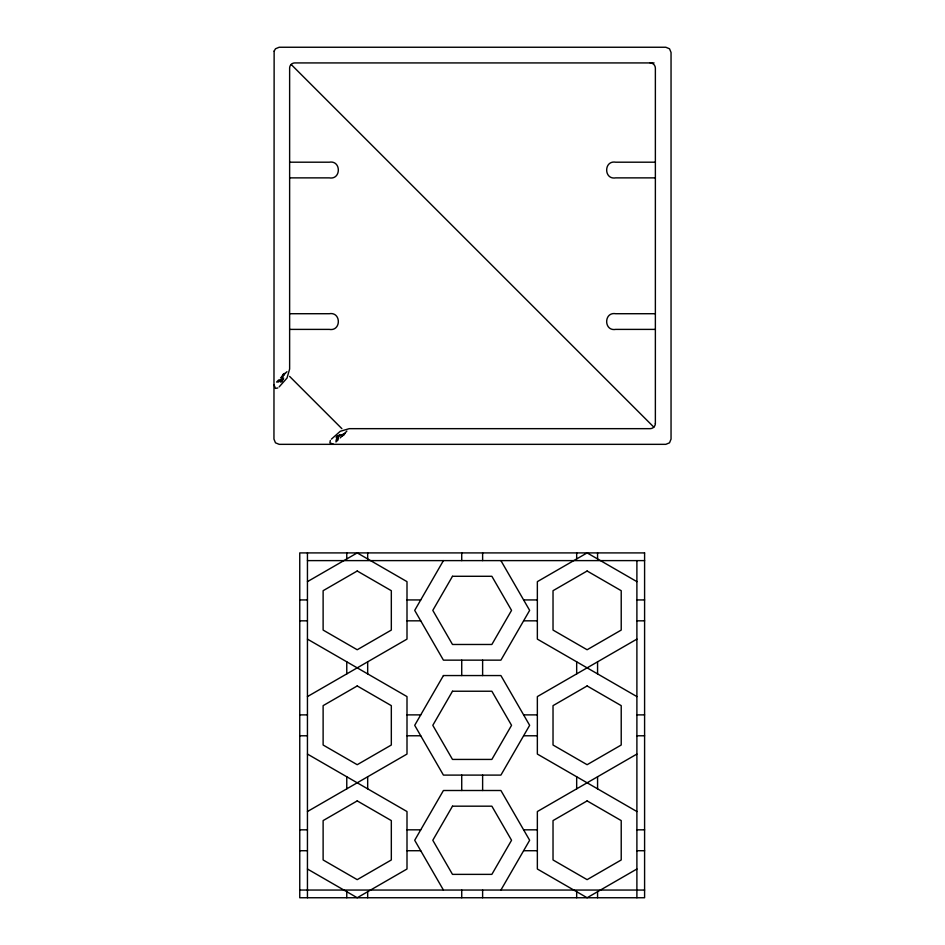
<?xml version="1.0" encoding="UTF-8"?>
<svg xmlns="http://www.w3.org/2000/svg" width="945" height="945" viewBox="0 0 945 945"><rect width="100%" height="100%" fill="white"/><g stroke="black" fill="none" stroke-linecap="round" stroke-linejoin="round"><path stroke-width="1.42" d="M340.176 437.925L342.09 435.999L342.161 434.688L343.815 433.838M342.043 436.259L346.874 431.062M283.654 378.059L282.685 378.012L281.74 379.996L282.661 380.044L281.787 381.78L280.889 381.78L283.417 378.52M330.325 440.476L329.899 442.815L333.597 444.339M345.102 433.153L343.578 434.972M284.421 374.433L281.575 377.953M344.5 434.298L342.728 435.704M443.429 560.609L414.701 610.375L443.429 660.153L500.909 660.153L529.649 610.375L500.909 560.609M500.909 890.048L529.649 840.27L500.909 790.504L443.429 790.504L414.701 840.27L443.429 890.048M282.118 376.145L284.138 373.523M336.314 437.925L339.149 435.09M342.09 435.999L343.696 434.275M280.511 381.839L281.244 381.048M286.961 371.692L280.511 377.965M279.177 386.871L287.02 378.047L289.631 369.034L289.631 68.146A5.233 5.221 56.3 0 1 291.154 64.461A5.233 5.233 56.3 0 1 294.852 62.925L654.07 62.925M331.423 439.118L340.259 431.286L349.26 428.664L650.148 428.664A5.233 5.221 33.7 0 0 655.369 423.454M282.189 380.008L283.075 379.276M338.18 436.2L340.212 434.606L340.188 435.598L338.192 436.566L338.168 435.621L336.432 436.507L336.396 437.429L337.459 436.909M341.003 435.574L342.161 434.688M307.444 581.647L357.222 552.908L407 581.647L407 639.115L307.444 696.595M307.444 811.542L407 754.063L407 696.595L307.444 639.115M636.895 639.115L537.351 696.595L537.351 754.063L636.895 811.542M636.895 754.063L537.351 811.542L537.351 869.01L587.117 897.75L636.895 869.01M283.075 374.362L284.953 373.393M277.83 387.97L275.479 388.395L273.955 384.709M283.358 374.633L284.114 374.503M289.631 162.197L329.262 162.197C341.346 160.071 341.346 179.999 329.262 177.873L289.631 177.873M655.369 162.197L615.738 162.197C603.654 160.071 603.654 179.999 615.738 177.873L655.369 177.873M289.631 313.716L329.262 313.716C341.346 311.59 341.346 331.518 329.262 329.392L289.631 329.392M655.369 313.716L615.738 313.716C603.654 311.59 603.654 331.518 615.738 329.392L655.369 329.392M307.444 560.609L644.596 560.609M299.754 599.933L307.444 599.933M407 599.933L420.726 599.933M523.613 599.933L537.351 599.933M636.895 599.933L644.596 599.933M299.754 620.83L307.444 620.83M407 620.83L420.726 620.83M523.613 620.83L537.351 620.83M636.895 620.83L644.596 620.83M299.754 714.881L307.444 714.881M407 714.881L420.726 714.881M523.613 714.881L537.351 714.881M636.895 714.881L644.596 714.881M299.754 735.777L307.444 735.777M407 735.777L420.726 735.777M523.613 735.777L537.351 735.777M636.895 735.777L644.596 735.777M299.754 829.828L307.444 829.828M407 829.828L420.726 829.828M523.613 829.828L537.351 829.828M636.895 829.828L644.596 829.828M299.754 850.724L307.444 850.724M407 850.724L420.726 850.724M523.613 850.724L537.351 850.724M636.895 850.724L644.596 850.724M299.754 890.048L644.596 890.048M636.895 581.647L587.117 552.908L537.351 581.647L537.351 639.115L636.895 696.595M307.444 754.063L407 811.542L407 869.01L357.222 897.75L307.444 869.01M291.154 64.461L653.845 427.14M289.631 376.417L341.877 428.664M655.369 423.443L655.369 68.146A5.221 5.209 45 0 0 650.148 62.925M636.895 560.609L636.895 897.75M597.571 552.908L597.571 558.944M597.571 661.819L597.571 673.891M597.571 776.766L597.571 788.839M597.571 891.714L597.571 897.75M576.674 552.908L576.674 558.944M576.674 661.819L576.674 673.891M576.674 776.766L576.674 788.839M576.674 891.714L576.674 897.75M482.623 552.908L482.623 560.609M482.623 660.153L482.623 675.557M482.623 775.101L482.623 790.504M482.623 890.048L482.623 897.75M461.727 552.908L461.727 560.609M461.727 660.153L461.727 675.557M461.727 775.101L461.727 790.504M461.727 890.048L461.727 897.75M367.676 552.908L367.676 558.944M367.676 661.819L367.676 673.891M367.676 776.766L367.676 788.839M367.676 891.714L367.676 897.75M346.768 552.908L346.768 558.944M346.768 661.819L346.768 673.891M346.768 776.766L346.768 788.839M346.768 891.714L346.768 897.75M307.444 552.908L307.444 897.75M338.145 437.972L338.109 439.862L335.983 441.953L336.16 439.862L338.145 437.972M274.133 51.124L273.955 439.118L275.479 442.815L279.177 444.339L665.823 444.339L669.521 442.815L671.044 439.118L671.044 52.471L669.521 48.786L665.823 47.25L279.177 47.25L275.479 48.786L274.133 51.124M452.49 576.285L432.798 610.375L452.49 644.478L491.861 644.478L511.552 610.375L491.861 576.285L452.49 576.285M443.429 675.557L414.701 725.323L443.429 775.101L500.909 775.101L529.649 725.323L500.909 675.557L443.429 675.557M452.49 691.232L432.798 725.323L452.49 759.426L491.861 759.426L511.552 725.323L491.861 691.232L452.49 691.232M452.49 806.179L432.798 840.27L452.49 874.373L491.861 874.373L511.552 840.27L491.861 806.179L452.49 806.179M280.476 379.996L278.633 381.945L276.613 382.04L278.633 379.984L280.476 379.996M357.222 571.004L323.119 590.696L323.119 630.067L357.222 649.758L391.324 630.067L391.324 590.696L357.222 571.004M357.222 685.952L323.119 705.643L323.119 745.014L357.222 764.706L391.324 745.014L391.324 705.643L357.222 685.952M587.117 571.004L553.026 590.696L553.026 630.067L587.117 649.758L621.219 630.067L621.219 590.696L587.117 571.004M357.222 800.899L323.119 820.591L323.119 859.962L357.222 879.653L391.324 859.962L391.324 820.591L357.222 800.899M587.117 685.952L553.026 705.643L553.026 745.014L587.117 764.706L621.219 745.014L621.219 705.643L587.117 685.952M587.117 800.899L553.026 820.591L553.026 859.962L587.117 879.653L621.219 859.962L621.219 820.591L587.117 800.899M644.596 552.908L299.754 552.908L299.754 897.75L644.596 897.75L644.596 552.908"/></g></svg>
